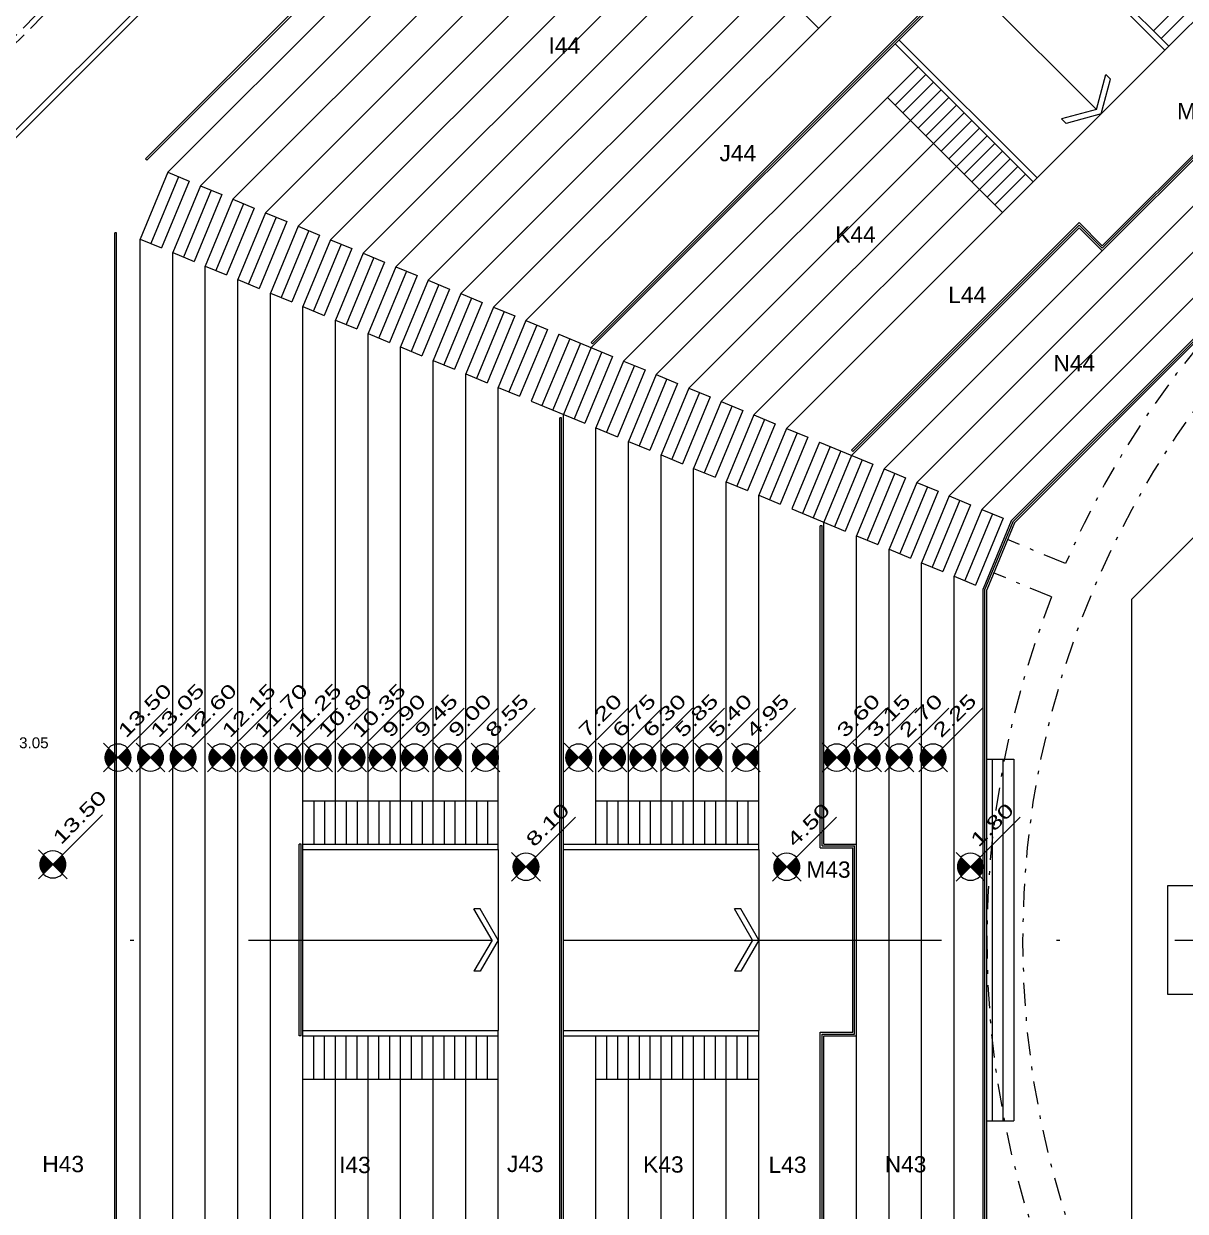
# Model space of a CAD drawing. Extents: x 1306 to 1544, y -75 to 211.
# Drawn here: x 1379.33 to 1411.44, y 127.08 to 159.91 of the extents above; entities that cross this region are included whole.
import ezdxf

# ---------------------------------------------------------------- set-up
doc = ezdxf.new("R2010")
doc.units = 0
doc.header["$LTSCALE"] = 2
doc.header["$PDMODE"] = 3
doc.linetypes.add('DASHDOT2', pattern=[12.7, 6.35, -3.175, 0, -3.175])
doc.linetypes.add('HIDDEN', pattern=[0.375, 0.25, -0.125])
doc.layers.get('0').update_dxf_attribs({"linetype": 'CONTINUOUS'})
doc.layers.get('DEFPOINTS').update_dxf_attribs({"linetype": 'CONTINUOUS'})
for name, color, linetype in [('ARQUIBANCADA-ARY', 2, 'CONTINUOUS'), ('ESQUADRIA-ARY', 2, 'CONTINUOUS'), ('INDIC-CORTE-TBS', 4, 'DASHDOT2'), ('MOBILIÁRIO-ARY', 7, 'CONTINUOUS'), ('NOVOSNIVEIS', 30, 'CONTINUOUS'), ('PAREDE-BAIXA-ARY', 2, 'CONTINUOUS'), ('PROJ-COBERTURA-ARY', 7, 'DASHDOT2'), ('QUAD-OFICIAL-ARY', 7, 'CONTINUOUS'), ('RAMPA-INT-ARY', 7, 'CONTINUOUS'), ('RAMPA-PROJ-ARY', 7, 'HIDDEN'), ('TEXTO-PB-COR-ARY', 12, 'CONTINUOUS'), ('TEXTO-PB-COTAS-ARY', 12, 'CONTINUOUS')]:
    doc.layers.add(name, color=color, linetype=linetype)
doc.styles.add('ARIAL', font='arial.ttf', dxfattribs={"height": 0.5})
doc.styles.add('REGUA60', font='arial.ttf')
doc.styles.add('SEM_ESCALA', font='arial.ttf')
doc.dimstyles.new('DIMTIC100-ARY', dxfattribs={"dimtxt": 0.3, "dimasz": 0.12, "dimexe": 0.1, "dimexo": 0.15, "dimgap": 0.1, "dimtad": 1, "dimjust": 1, "dimtoh": 1, "dimrnd": 0.01, "dimzin": 0, "dimdsep": 46, "dimtxsty": 'SEM_ESCALA', "dimblk1": 'NONE', "dimblk2": 'NONE', "dimsah": 1, "dimcen": -0.1, "dimdle": 0.06, "dimse1": 1, "dimse2": 1, "dimsd1": 1, "dimsd2": 1, "dimclrd": 1, "dimclre": 1, "dimclrt": 2, "dimadec": 0, "dimazin": 0, "dimtfac": 1, "dimtix": 1, "dimtmove": 2, "dimatfit": 3, "dimldrblk": 'NONE', "dimfxl": 1, "dimtolj": 1, "dimtzin": 0, "dimarcsym": 0})

# ---------------------------------------------------------------- blocks, each defined once
blk = doc.blocks.new('*D100')
at = {"layer": 'DEFPOINTS', "color": 0, "linetype": 'ByBlock', "ltscale": 0.5}
for p in [(1378.9, 141.077), (1381.947, 141.077), (1381.947, 139.774)]:
    blk.add_point(p, dxfattribs=at)
at = {"color": 2, "linetype": 'ByBlock', "ltscale": 0.5, "insert": (1379.61, 140.028), "char_height": 0.3, "attachment_point": 5, "style": 'SEM_ESCALA'}
blk.add_mtext('\\A1;3.05', dxfattribs=at)
blk = doc.blocks.new('_NONE')
at = {"color": 0, "linetype": 'ByBlock', "ltscale": 0.5}
blk.add_circle((0, 0), 0.25, dxfattribs=at)

msp = doc.modelspace()

# ---------------------------------------------------------------- linework, layer by layer
at = {"layer": 'ARQUIBANCADA-ARY'}
for p, q in [((1383.312, 155.805), (1410.719, 183.212)), ((1384.212, 155.432), (1411.092, 182.312)), ((1385.112, 155.059), (1411.465, 181.412)), ((1386.012, 154.686), (1411.838, 180.512)), ((1386.912, 154.314), (1412.21, 179.612)), ((1387.812, 153.941), (1412.583, 178.712)), ((1395.012, 150.958), (1415.566, 171.512)), ((1410.981, 159.291), (1417.802, 166.112)), ((1388.712, 153.568), (1398.96, 163.816)), ((1397.475, 163.604), (1401.294, 159.786)), ((1389.612, 153.195), (1399.597, 163.18)), ((1407.057, 163.003), (1410.875, 159.185)), ((1407.163, 163.109), (1410.981, 159.291)), ((1390.512, 152.822), (1400.233, 162.543)), ((1404.012, 147.23), (1419.293, 162.512)), ((1391.412, 152.45), (1400.869, 161.907)), ((1404.912, 146.858), (1419.666, 161.612)), ((1392.312, 152.077), (1401.506, 161.27)), ((1393.212, 151.704), (1402.142, 160.634)), ((1405.812, 146.485), (1420.039, 160.712)), ((1411.405, 160.563), (1410.557, 159.715)), ((1411.617, 160.351), (1410.769, 159.503)), ((1406.712, 146.112), (1420.412, 159.812)), ((1403.415, 159.361), (1407.233, 155.543)), ((1403.521, 159.467), (1407.339, 155.649)), ((1410.875, 159.185), (1410.981, 159.291)), ((1395.912, 150.586), (1404.051, 158.725)), ((1403.415, 157.664), (1404.263, 158.513)), ((1403.627, 157.452), (1404.476, 158.301)), ((1396.812, 150.213), (1404.688, 158.089)), ((1403.203, 157.876), (1406.385, 154.694)), ((1404.051, 157.028), (1404.9, 157.876)), ((1404.263, 156.816), (1405.112, 157.664)), ((1397.712, 149.84), (1405.324, 157.452)), ((1412.749, 157.381), (1409.143, 153.775)), ((1412.819, 157.381), (1409.143, 153.704)), ((1412.89, 157.381), (1409.143, 153.634)), ((1404.688, 156.391), (1405.536, 157.24)), ((1404.9, 156.179), (1405.748, 157.028)), ((1398.612, 149.467), (1405.961, 156.816)), ((1405.324, 155.755), (1406.173, 156.604)), ((1405.536, 155.543), (1406.385, 156.391)), ((1399.512, 149.094), (1406.597, 156.179)), ((1405.961, 155.119), (1406.809, 155.967)), ((1383.312, 155.805), (1382.547, 153.957)), ((1383.608, 155.682), (1382.842, 153.835)), ((1383.312, 155.805), (1383.903, 155.56)), ((1406.173, 154.907), (1407.021, 155.755)), ((1407.233, 155.543), (1407.339, 155.649)), ((1407.233, 155.543), (1407.339, 155.649)), ((1383.903, 155.56), (1383.138, 153.712)), ((1384.212, 155.432), (1383.447, 153.584)), ((1384.508, 155.309), (1383.742, 153.462)), ((1384.212, 155.432), (1384.803, 155.187)), ((1400.412, 148.722), (1407.233, 155.543)), ((1384.803, 155.187), (1384.038, 153.339)), ((1385.112, 155.059), (1384.347, 153.211)), ((1385.112, 155.059), (1385.703, 154.814)), ((1385.408, 154.937), (1384.642, 153.089)), ((1385.703, 154.814), (1384.938, 152.966)), ((1386.012, 154.686), (1385.247, 152.839)), ((1386.012, 154.686), (1386.603, 154.441)), ((1386.308, 154.564), (1385.542, 152.716)), ((1386.603, 154.441), (1385.838, 152.594)), ((1408.506, 154.412), (1409.143, 153.775)), ((1408.506, 154.341), (1409.143, 153.704)), ((1386.912, 154.314), (1386.147, 152.466)), ((1387.208, 154.191), (1386.442, 152.343)), ((1387.503, 154.069), (1386.738, 152.221)), ((1386.912, 154.314), (1387.503, 154.069)), ((1402.212, 147.976), (1408.506, 154.27)), ((1408.506, 154.27), (1409.143, 153.634)), ((1382.547, 115.197), (1382.547, 153.957)), ((1382.547, 153.957), (1383.138, 153.712)), ((1387.812, 153.941), (1387.047, 152.093)), ((1388.108, 153.818), (1387.342, 151.971)), ((1388.403, 153.696), (1387.638, 151.848)), ((1387.812, 153.941), (1388.403, 153.696)), ((1383.447, 115.57), (1383.447, 153.584)), ((1383.447, 153.584), (1384.038, 153.339)), ((1388.712, 153.568), (1387.947, 151.72)), ((1389.008, 153.446), (1388.242, 151.598)), ((1388.712, 153.568), (1389.303, 153.323)), ((1403.112, 147.603), (1409.143, 153.634)), ((1384.347, 115.943), (1384.347, 153.211)), ((1384.347, 153.211), (1384.938, 152.966)), ((1389.303, 153.323), (1388.538, 151.475)), ((1389.612, 153.195), (1388.847, 151.347)), ((1389.908, 153.073), (1389.142, 151.225)), ((1389.612, 153.195), (1390.203, 152.95)), ((1385.247, 116.316), (1385.247, 152.839)), ((1385.247, 152.839), (1385.838, 152.594)), ((1390.203, 152.95), (1389.438, 151.102)), ((1390.512, 152.822), (1389.747, 150.975)), ((1390.808, 152.7), (1390.042, 150.852)), ((1390.512, 152.822), (1391.103, 152.577)), ((1386.147, 116.689), (1386.147, 152.466)), ((1386.147, 152.466), (1386.738, 152.221)), ((1391.103, 152.577), (1390.338, 150.73)), ((1391.412, 152.45), (1390.647, 150.602)), ((1391.412, 152.45), (1392.003, 152.205)), ((1387.047, 152.093), (1387.638, 151.848)), ((1387.047, 117.061), (1387.047, 152.093)), ((1391.708, 152.327), (1390.942, 150.479)), ((1392.003, 152.205), (1391.238, 150.357)), ((1392.312, 152.077), (1391.547, 150.229)), ((1392.312, 152.077), (1392.903, 151.832)), ((1387.947, 137.227), (1387.947, 151.72)), ((1387.947, 151.72), (1388.538, 151.475)), ((1392.608, 151.954), (1391.842, 150.107)), ((1392.903, 151.832), (1392.138, 149.984)), ((1393.212, 151.704), (1392.447, 149.856)), ((1393.212, 151.704), (1393.803, 151.459)), ((1393.508, 151.582), (1392.742, 149.734)), ((1393.803, 151.459), (1393.038, 149.611)), ((1388.847, 137.227), (1388.847, 151.347)), ((1388.847, 151.347), (1389.438, 151.102)), ((1394.125, 151.326), (1393.36, 149.478)), ((1394.421, 151.203), (1393.655, 149.356)), ((1394.716, 151.081), (1393.951, 149.233)), ((1394.125, 151.326), (1395.603, 150.714)), ((1389.747, 137.227), (1389.747, 150.975)), ((1389.747, 150.975), (1390.338, 150.73)), ((1395.012, 150.958), (1394.247, 149.111)), ((1395.308, 150.836), (1394.542, 148.988)), ((1395.603, 150.714), (1394.838, 148.866)), ((1390.647, 137.227), (1390.647, 150.602)), ((1390.647, 150.602), (1391.238, 150.357)), ((1395.912, 150.586), (1395.147, 148.738)), ((1396.208, 150.463), (1395.442, 148.615)), ((1395.912, 150.586), (1396.503, 150.341)), ((1391.547, 137.227), (1391.547, 150.229)), ((1391.547, 150.229), (1392.138, 149.984)), ((1396.503, 150.341), (1395.738, 148.493)), ((1396.812, 150.213), (1396.047, 148.365)), ((1397.108, 150.09), (1396.342, 148.243)), ((1396.812, 150.213), (1397.403, 149.968)), ((1392.447, 137.227), (1392.447, 149.856)), ((1392.447, 149.856), (1393.038, 149.611)), ((1397.403, 149.968), (1396.638, 148.12)), ((1397.712, 149.84), (1396.947, 147.992)), ((1397.712, 149.84), (1398.303, 149.595)), ((1393.36, 149.478), (1394.838, 148.866)), ((1398.008, 149.718), (1397.242, 147.87)), ((1398.303, 149.595), (1397.538, 147.747)), ((1398.612, 149.467), (1397.847, 147.619)), ((1398.612, 149.467), (1399.203, 149.222)), ((1394.247, 120.044), (1394.247, 149.111)), ((1398.908, 149.345), (1398.142, 147.497)), ((1399.203, 149.222), (1398.438, 147.375)), ((1399.512, 149.094), (1398.747, 147.247)), ((1399.512, 149.094), (1400.103, 148.85)), ((1399.808, 148.972), (1399.042, 147.124)), ((1400.103, 148.85), (1399.338, 147.002)), ((1395.147, 137.227), (1395.147, 148.738)), ((1395.147, 148.738), (1395.738, 148.493)), ((1400.412, 148.722), (1399.647, 146.874)), ((1400.708, 148.599), (1399.942, 146.751)), ((1401.003, 148.477), (1400.238, 146.629)), ((1400.412, 148.722), (1401.003, 148.477)), ((1396.047, 137.227), (1396.047, 148.365)), ((1396.047, 148.365), (1396.638, 148.12)), ((1401.325, 148.343), (1400.56, 146.496)), ((1401.621, 148.221), (1400.855, 146.373)), ((1401.916, 148.099), (1401.151, 146.251)), ((1401.325, 148.343), (1402.803, 147.731)), ((1396.947, 137.227), (1396.947, 147.992)), ((1396.947, 147.992), (1397.538, 147.747)), ((1402.212, 147.976), (1401.447, 146.128)), ((1402.508, 147.854), (1401.742, 146.006)), ((1397.847, 137.227), (1397.847, 147.619)), ((1397.847, 147.619), (1398.438, 147.375)), ((1402.803, 147.731), (1402.038, 145.883)), ((1403.112, 147.603), (1402.347, 145.756)), ((1403.408, 147.481), (1402.642, 145.633)), ((1403.112, 147.603), (1403.703, 147.358)), ((1398.747, 137.227), (1398.747, 147.247)), ((1398.747, 147.247), (1399.338, 147.002)), ((1403.703, 147.358), (1402.938, 145.511)), ((1404.012, 147.23), (1403.247, 145.383)), ((1404.308, 147.108), (1403.542, 145.26)), ((1404.012, 147.23), (1404.603, 146.986)), ((1399.647, 137.227), (1399.647, 146.874)), ((1399.647, 146.874), (1400.238, 146.629)), ((1404.603, 146.986), (1403.838, 145.138)), ((1404.912, 146.858), (1404.147, 145.01)), ((1404.912, 146.858), (1405.503, 146.613)), ((1400.56, 146.496), (1402.038, 145.883)), ((1405.208, 146.735), (1404.442, 144.887)), ((1405.503, 146.613), (1404.738, 144.765)), ((1405.812, 146.485), (1405.047, 144.637)), ((1405.812, 146.485), (1406.403, 146.24)), ((1401.447, 137.227), (1401.447, 146.128)), ((1406.108, 146.362), (1405.342, 144.515)), ((1406.403, 146.24), (1405.638, 144.392)), ((1406.712, 146.112), (1405.947, 144.264)), ((1402.347, 145.756), (1402.938, 145.511)), ((1402.347, 137.227), (1402.347, 145.756)), ((1403.247, 123.772), (1403.247, 145.383)), ((1403.247, 145.383), (1403.838, 145.138)), ((1404.147, 124.144), (1404.147, 145.01)), ((1404.147, 145.01), (1404.738, 144.765)), ((1405.047, 124.517), (1405.047, 144.637)), ((1405.047, 144.637), (1405.638, 144.392)), ((1405.947, 124.89), (1405.947, 144.264)), ((1387.047, 138.427), (1392.447, 138.427)), ((1387.347, 138.427), (1387.347, 137.227)), ((1387.647, 138.427), (1387.647, 137.227)), ((1388.247, 138.427), (1388.247, 137.227)), ((1388.547, 138.427), (1388.547, 137.227)), ((1389.147, 138.427), (1389.147, 137.227)), ((1389.447, 138.427), (1389.447, 137.227)), ((1390.047, 138.427), (1390.047, 137.227)), ((1390.347, 138.427), (1390.347, 137.227)), ((1390.947, 138.427), (1390.947, 137.227)), ((1391.247, 138.427), (1391.247, 137.227)), ((1391.847, 138.427), (1391.847, 137.227)), ((1392.147, 138.427), (1392.147, 137.227)), ((1395.147, 138.427), (1399.647, 138.427)), ((1395.447, 138.427), (1395.447, 137.227)), ((1395.747, 138.427), (1395.747, 137.227)), ((1396.347, 138.427), (1396.347, 137.227)), ((1396.647, 138.427), (1396.647, 137.227)), ((1397.247, 138.427), (1397.247, 137.227)), ((1397.547, 138.427), (1397.547, 137.227)), ((1398.147, 138.427), (1398.147, 137.227)), ((1398.447, 138.427), (1398.447, 137.227)), ((1399.047, 138.427), (1399.047, 137.227)), ((1399.347, 138.427), (1399.347, 137.227)), ((1387.047, 137.227), (1392.447, 137.227)), ((1387.047, 137.077), (1392.447, 137.077)), ((1392.447, 137.077), (1392.447, 137.227)), ((1394.247, 137.227), (1399.647, 137.227)), ((1394.247, 137.077), (1399.647, 137.077)), ((1399.647, 137.077), (1399.647, 137.227)), ((1401.347, 137.127), (1402.247, 137.127)), ((1401.397, 137.177), (1402.297, 137.177)), ((1401.447, 137.227), (1402.347, 137.227)), ((1402.247, 132.027), (1402.247, 137.127)), ((1402.297, 131.977), (1402.297, 137.177)), ((1402.347, 131.927), (1402.347, 137.227)), ((1387.047, 132.077), (1392.447, 132.077)), ((1392.447, 131.927), (1392.447, 132.077)), ((1394.247, 132.077), (1399.647, 132.077)), ((1399.647, 131.927), (1399.647, 132.077)), ((1401.347, 132.027), (1402.247, 132.027)), ((1387.047, 131.927), (1392.447, 131.927)), ((1387.347, 130.727), (1387.347, 131.927)), ((1387.647, 130.727), (1387.647, 131.927)), ((1387.947, 117.434), (1387.947, 131.927)), ((1388.247, 130.727), (1388.247, 131.927)), ((1388.547, 130.727), (1388.547, 131.927)), ((1388.847, 117.807), (1388.847, 131.927)), ((1389.147, 130.727), (1389.147, 131.927)), ((1389.447, 130.727), (1389.447, 131.927)), ((1389.747, 118.18), (1389.747, 131.927)), ((1390.047, 130.727), (1390.047, 131.927)), ((1390.347, 130.727), (1390.347, 131.927)), ((1390.647, 118.553), (1390.647, 131.927)), ((1390.947, 130.727), (1390.947, 131.927)), ((1391.247, 130.727), (1391.247, 131.927)), ((1391.547, 118.925), (1391.547, 131.927)), ((1391.847, 130.727), (1391.847, 131.927)), ((1392.147, 130.727), (1392.147, 131.927)), ((1392.447, 119.298), (1392.447, 131.927)), ((1394.247, 131.927), (1399.647, 131.927)), ((1395.147, 120.417), (1395.147, 131.927)), ((1395.447, 130.727), (1395.447, 131.927)), ((1395.747, 130.727), (1395.747, 131.927)), ((1396.047, 120.789), (1396.047, 131.927)), ((1396.347, 130.727), (1396.347, 131.927)), ((1396.647, 130.727), (1396.647, 131.927)), ((1396.947, 121.162), (1396.947, 131.927)), ((1397.247, 130.727), (1397.247, 131.927)), ((1397.547, 130.727), (1397.547, 131.927)), ((1397.847, 121.535), (1397.847, 131.927)), ((1398.147, 130.727), (1398.147, 131.927)), ((1398.447, 130.727), (1398.447, 131.927)), ((1398.747, 121.908), (1398.747, 131.927)), ((1399.047, 130.727), (1399.047, 131.927)), ((1399.347, 130.727), (1399.347, 131.927)), ((1399.647, 122.28), (1399.647, 131.927)), ((1401.397, 131.977), (1402.297, 131.977)), ((1401.447, 131.927), (1402.347, 131.927)), ((1401.447, 123.026), (1401.447, 131.927)), ((1402.347, 123.399), (1402.347, 131.927)), ((1387.047, 130.727), (1392.447, 130.727)), ((1395.147, 130.727), (1399.647, 130.727))]:
    msp.add_line(p, q, dxfattribs=at)
at = {"layer": 'ESQUADRIA-ARY'}
for p, q in [((1382.695, 156.178), (1410.346, 183.829)), ((1382.73, 156.142), (1410.382, 183.794)), ((1395.012, 151.1), (1415.424, 171.512)), ((1395.047, 151.064), (1415.459, 171.476)), ((1406.627, 146.169), (1420.355, 159.897)), ((1406.67, 146.14), (1420.383, 159.854)), ((1382.73, 156.142), (1382.695, 156.178)), ((1402.212, 148.118), (1408.506, 154.412)), ((1402.247, 148.082), (1408.506, 154.341)), ((1381.847, 115.025), (1381.847, 154.13)), ((1381.897, 154.13), (1381.847, 154.13)), ((1381.897, 115.025), (1381.897, 154.13)), ((1395.047, 151.064), (1395.012, 151.1)), ((1394.147, 120.144), (1394.147, 149.011)), ((1394.197, 149.011), (1394.147, 149.011)), ((1394.197, 120.144), (1394.197, 149.011)), ((1402.247, 148.082), (1402.212, 148.118)), ((1406.627, 146.169), (1405.847, 144.284)), ((1406.67, 146.14), (1405.897, 144.274)), ((1401.397, 146.028), (1401.347, 146.028)), ((1401.347, 137.127), (1401.347, 146.028)), ((1401.397, 137.177), (1401.397, 146.028)), ((1405.847, 124.87), (1405.847, 144.284)), ((1405.897, 124.88), (1405.897, 144.274)), ((1386.947, 131.927), (1386.947, 137.227)), ((1386.997, 137.227), (1386.947, 137.227)), ((1386.997, 131.927), (1386.997, 137.227)), ((1401.347, 123.126), (1401.347, 132.027)), ((1386.997, 131.927), (1386.947, 131.927)), ((1401.397, 123.126), (1401.397, 131.977))]:
    msp.add_line(p, q, dxfattribs=at)
at = {"layer": 'INDIC-CORTE-TBS', "ltscale": 0.5}
msp.add_line((1359.947, 134.577), (1432.947, 134.577), dxfattribs=at)
at = {"layer": 'MOBILIÁRIO-ARY'}
for p, q in [((1405.947, 139.577), (1406.697, 139.577)), ((1406.097, 139.577), (1406.097, 129.577)), ((1406.397, 139.577), (1406.397, 129.577)), ((1406.697, 139.577), (1406.697, 129.577)), ((1405.947, 129.577), (1406.697, 129.577))]:
    msp.add_line(p, q, dxfattribs=at)
at = {"layer": 'NOVOSNIVEIS'}
for p, q in [((1381.537, 139.223), (1383.305, 140.991)), ((1382.437, 139.223), (1384.205, 140.991)), ((1383.337, 139.223), (1385.105, 140.991)), ((1384.41, 139.223), (1386.178, 140.991)), ((1385.298, 139.223), (1387.065, 140.991)), ((1386.231, 139.223), (1387.999, 140.991)), ((1387.072, 139.223), (1388.84, 140.991)), ((1388.006, 139.223), (1389.773, 140.991)), ((1388.846, 139.223), (1390.614, 140.991)), ((1389.733, 139.223), (1391.501, 140.991)), ((1390.667, 139.223), (1392.435, 140.991)), ((1391.694, 139.223), (1393.462, 140.991)), ((1394.272, 139.223), (1396.04, 140.991)), ((1395.206, 139.223), (1396.973, 140.991)), ((1396.046, 139.223), (1397.814, 140.991)), ((1396.933, 139.223), (1398.701, 140.991)), ((1397.867, 139.223), (1399.635, 140.991)), ((1398.894, 139.223), (1400.662, 140.991)), ((1401.406, 139.223), (1403.173, 140.991)), ((1402.246, 139.223), (1404.014, 140.991)), ((1403.133, 139.223), (1404.901, 140.991)), ((1404.067, 139.223), (1405.835, 140.991)), ((1382.332, 139.223), (1381.537, 140.019)), ((1383.232, 139.223), (1382.437, 140.019)), ((1384.132, 139.223), (1383.337, 140.019)), ((1385.206, 139.223), (1384.41, 140.019)), ((1386.093, 139.223), (1385.298, 140.019)), ((1387.027, 139.223), (1386.231, 140.019)), ((1387.867, 139.223), (1387.072, 140.019)), ((1388.801, 139.223), (1388.006, 140.019)), ((1389.642, 139.223), (1388.846, 140.019)), ((1390.529, 139.223), (1389.733, 140.019)), ((1391.463, 139.223), (1390.667, 140.019)), ((1392.49, 139.223), (1391.694, 140.019)), ((1395.067, 139.223), (1394.272, 140.019)), ((1396.001, 139.223), (1395.206, 140.019)), ((1396.842, 139.223), (1396.046, 140.019)), ((1397.729, 139.223), (1396.933, 140.019)), ((1398.663, 139.223), (1397.867, 140.019)), ((1399.69, 139.223), (1398.894, 140.019)), ((1402.201, 139.223), (1401.406, 140.019)), ((1403.042, 139.223), (1402.246, 140.019)), ((1403.929, 139.223), (1403.133, 140.019)), ((1404.863, 139.223), (1404.067, 140.019)), ((1379.737, 136.27), (1381.505, 138.038)), ((1392.815, 136.205), (1394.583, 137.973)), ((1400.024, 136.205), (1401.791, 137.973)), ((1405.101, 136.205), (1406.869, 137.973)), ((1380.532, 136.27), (1379.737, 137.066)), ((1393.61, 136.205), (1392.815, 137.001)), ((1400.819, 136.205), (1400.024, 137.001)), ((1405.896, 136.205), (1405.101, 137.001))]:
    msp.add_line(p, q, dxfattribs=at)
at = {"layer": 'NOVOSNIVEIS', "const_width": 0.375}
for points in [[(1381.802, 139.488, -0.414214), (1381.802, 139.754, -0.618034)], [(1382.067, 139.488, 0.414214), (1382.067, 139.754, 0.618034)], [(1382.702, 139.488, -0.414214), (1382.702, 139.754, -0.618034)], [(1382.967, 139.488, 0.414214), (1382.967, 139.754, 0.618034)], [(1383.602, 139.488, -0.414214), (1383.602, 139.754, -0.618034)], [(1383.867, 139.488, 0.414214), (1383.867, 139.754, 0.618034)], [(1384.676, 139.488, -0.414214), (1384.676, 139.754, -0.618034)], [(1384.941, 139.488, 0.414214), (1384.941, 139.754, 0.618034)], [(1385.563, 139.488, -0.414214), (1385.563, 139.754, -0.618034)], [(1385.828, 139.488, 0.414214), (1385.828, 139.754, 0.618034)], [(1386.497, 139.488, -0.414214), (1386.497, 139.754, -0.618034)], [(1386.762, 139.488, 0.414214), (1386.762, 139.754, 0.618034)], [(1387.337, 139.488, -0.414214), (1387.337, 139.754, -0.618034)], [(1387.602, 139.488, 0.414214), (1387.602, 139.754, 0.618034)], [(1388.271, 139.488, -0.414214), (1388.271, 139.754, -0.618034)], [(1388.536, 139.488, 0.414214), (1388.536, 139.754, 0.618034)], [(1389.111, 139.488, -0.414214), (1389.111, 139.754, -0.618034)], [(1389.376, 139.488, 0.414214), (1389.376, 139.754, 0.618034)], [(1389.998, 139.488, -0.414214), (1389.998, 139.754, -0.618034)], [(1390.264, 139.488, 0.414214), (1390.264, 139.754, 0.618034)], [(1390.932, 139.488, -0.414214), (1390.932, 139.754, -0.618034)], [(1391.197, 139.488, 0.414214), (1391.197, 139.754, 0.618034)], [(1391.959, 139.488, -0.414214), (1391.959, 139.754, -0.618034)], [(1392.225, 139.488, 0.414214), (1392.225, 139.754, 0.618034)], [(1394.537, 139.488, -0.414214), (1394.537, 139.754, -0.618034)], [(1394.802, 139.488, 0.414214), (1394.802, 139.754, 0.618034)], [(1395.471, 139.488, -0.414214), (1395.471, 139.754, -0.618034)], [(1395.736, 139.488, 0.414214), (1395.736, 139.754, 0.618034)], [(1396.311, 139.488, -0.414214), (1396.311, 139.754, -0.618034)], [(1396.576, 139.488, 0.414214), (1396.576, 139.754, 0.618034)], [(1397.198, 139.488, -0.414214), (1397.198, 139.754, -0.618034)], [(1397.464, 139.488, 0.414214), (1397.464, 139.754, 0.618034)], [(1398.132, 139.488, -0.414214), (1398.132, 139.754, -0.618034)], [(1398.397, 139.488, 0.414214), (1398.397, 139.754, 0.618034)], [(1399.159, 139.488, -0.414214), (1399.159, 139.754, -0.618034)], [(1399.425, 139.488, 0.414214), (1399.425, 139.754, 0.618034)], [(1401.671, 139.488, -0.414214), (1401.671, 139.754, -0.618034)], [(1401.936, 139.488, 0.414214), (1401.936, 139.754, 0.618034)], [(1402.511, 139.488, -0.414214), (1402.511, 139.754, -0.618034)], [(1402.776, 139.488, 0.414214), (1402.776, 139.754, 0.618034)], [(1403.398, 139.488, -0.414214), (1403.398, 139.754, -0.618034)], [(1403.664, 139.488, 0.414214), (1403.664, 139.754, 0.618034)], [(1404.332, 139.488, -0.414214), (1404.332, 139.754, -0.618034)], [(1404.597, 139.488, 0.414214), (1404.597, 139.754, 0.618034)], [(1380.002, 136.535, -0.414214), (1380.002, 136.8, -0.618034)], [(1380.267, 136.535, 0.414214), (1380.267, 136.8, 0.618034)], [(1393.08, 136.47, -0.414214), (1393.08, 136.736, -0.618034)], [(1393.345, 136.47, 0.414214), (1393.345, 136.736, 0.618034)], [(1400.289, 136.47, -0.414214), (1400.289, 136.736, -0.618034)], [(1400.554, 136.47, 0.414214), (1400.554, 136.736, 0.618034)], [(1405.366, 136.47, -0.414214), (1405.366, 136.736, -0.618034)], [(1405.631, 136.47, 0.414214), (1405.631, 136.736, 0.618034)]]:
    msp.add_lwpolyline(points, format="xyb", dxfattribs=at)
at = {"layer": 'NOVOSNIVEIS'}
for centre, start, end in [((1381.935, 139.621), 45, 135), ((1382.835, 139.621), 45, 135), ((1383.735, 139.621), 45, 135), ((1384.808, 139.621), 45, 135), ((1385.695, 139.621), 45, 135), ((1386.629, 139.621), 45, 135), ((1387.47, 139.621), 45, 135), ((1388.403, 139.621), 45, 135), ((1389.244, 139.621), 45, 135), ((1390.131, 139.621), 45, 135), ((1391.065, 139.621), 45, 135), ((1392.092, 139.621), 45, 135), ((1394.67, 139.621), 45, 135), ((1395.603, 139.621), 45, 135), ((1396.444, 139.621), 45, 135), ((1397.331, 139.621), 45, 135), ((1398.265, 139.621), 45, 135), ((1399.292, 139.621), 45, 135), ((1401.803, 139.621), 45, 135), ((1402.644, 139.621), 45, 135), ((1403.531, 139.621), 45, 135), ((1404.465, 139.621), 45, 135), ((1381.935, 139.621), 225, 315), ((1382.835, 139.621), 225, 315), ((1383.735, 139.621), 225, 315), ((1384.808, 139.621), 225, 315), ((1385.695, 139.621), 225, 315), ((1386.629, 139.621), 225, 315), ((1387.47, 139.621), 225, 315), ((1388.403, 139.621), 225, 315), ((1389.244, 139.621), 225, 315), ((1390.131, 139.621), 225, 315), ((1391.065, 139.621), 225, 315), ((1392.092, 139.621), 225, 315), ((1394.67, 139.621), 225, 315), ((1395.603, 139.621), 225, 315), ((1396.444, 139.621), 225, 315), ((1397.331, 139.621), 225, 315), ((1398.265, 139.621), 225, 315), ((1399.292, 139.621), 225, 315), ((1401.803, 139.621), 225, 315), ((1402.644, 139.621), 225, 315), ((1403.531, 139.621), 225, 315), ((1404.465, 139.621), 225, 315), ((1380.135, 136.668), 45, 135), ((1393.213, 136.603), 45, 135), ((1400.421, 136.603), 45, 135), ((1405.499, 136.603), 45, 135), ((1380.135, 136.668), 225, 315), ((1393.213, 136.603), 225, 315), ((1400.421, 136.603), 225, 315), ((1405.499, 136.603), 225, 315)]:
    msp.add_arc(centre, 0.375, start, end, dxfattribs=at)
at = {"layer": 'PAREDE-BAIXA-ARY'}
for p, q in [((1389.028, 166.89), (1378.873, 156.736)), ((1378.9, 156.55), (1389.134, 166.784))]:
    msp.add_line(p, q, dxfattribs=at)
at = {"layer": 'PROJ-COBERTURA-ARY', "ltscale": 0.05}
for p, q in [((1408.122, 144.987), (1406.521, 145.65)), ((1407.739, 144.063), (1406.138, 144.726))]:
    msp.add_line(p, q, dxfattribs=at)
msp.add_circle((1431.947, 134.577), 25, dxfattribs=at)
for start, end in [(113.6019, 156.3981), (158.6019, 201.3981)]:
    msp.add_arc((1431.947, 134.577), 26, start, end, dxfattribs=at)
at = {"layer": 'QUAD-OFICIAL-ARY'}
msp.add_lwpolyline([(1453.947, 143.991), (1449.936, 148.003), (1413.958, 148.003), (1409.947, 143.991), (1409.947, 125.163), (1413.958, 121.152), (1449.936, 121.152), (1453.947, 125.163)], close=True, dxfattribs=at)
msp.add_lwpolyline([(1411.947, 136.077), (1410.947, 136.077), (1410.947, 133.077), (1410.947, 133.077), (1411.947, 133.077)], dxfattribs=at)
at = {"layer": 'RAMPA-INT-ARY'}
for p, q in [((1405.289, 161.235), (1408.985, 157.539)), ((1410.875, 159.185), (1407.339, 155.649)), ((1408.985, 157.539), (1409.244, 158.505)), ((1409.107, 157.417), (1409.366, 158.383)), ((1409.366, 158.383), (1409.244, 158.505)), ((1408.985, 157.539), (1408.019, 157.28)), ((1408.141, 157.158), (1408.019, 157.28)), ((1409.107, 157.417), (1408.141, 157.158)), ((1392.447, 137.077), (1392.447, 132.077)), ((1399.647, 137.077), (1399.647, 132.077)), ((1391.947, 135.443), (1391.774, 135.443)), ((1392.274, 134.577), (1391.774, 135.443)), ((1392.447, 134.577), (1391.947, 135.443)), ((1399.474, 134.577), (1398.974, 135.443)), ((1399.147, 135.443), (1398.974, 135.443)), ((1399.647, 134.577), (1399.147, 135.443)), ((1387.047, 134.577), (1392.274, 134.577)), ((1392.274, 134.577), (1391.774, 133.711)), ((1392.447, 134.577), (1391.947, 133.711)), ((1394.247, 134.577), (1399.474, 134.577)), ((1399.474, 134.577), (1398.974, 133.711)), ((1399.647, 134.577), (1399.147, 133.711)), ((1391.947, 133.711), (1391.774, 133.711)), ((1399.147, 133.711), (1398.974, 133.711))]:
    msp.add_line(p, q, dxfattribs=at)
at = {"layer": 'RAMPA-PROJ-ARY'}
for points in [[(1377.193, 157.671), (1387.719, 168.198)], [(1387.825, 168.092), (1377.671, 157.938)]]:
    msp.add_lwpolyline(points, dxfattribs=at)

# ---------------------------------------------------------------- texts
at = {"layer": 'NOVOSNIVEIS', "ltscale": 0.5, "style": 'REGUA60', "width": 1.4}
for s, p in [('13.50', (1382.159, 140.145)), ('13.05', (1383.059, 140.145)), ('12.60', (1383.959, 140.145)), ('12.15', (1385.032, 140.145)), ('11.70', (1385.919, 140.145)), ('11.25', (1386.853, 140.145)), ('10.80', (1387.693, 140.145)), ('10.35', (1388.627, 140.145)), ('9.90', (1389.468, 140.145)), ('9.45', (1390.355, 140.145)), ('9.00', (1391.289, 140.145)), ('8.55', (1392.316, 140.145)), ('7.20', (1394.893, 140.145)), ('6.75', (1395.827, 140.145)), ('6.30', (1396.668, 140.145)), ('5.85', (1397.555, 140.145)), ('5.40', (1398.489, 140.145)), ('4.95', (1399.516, 140.145)), ('3.60', (1402.027, 140.145)), ('3.15', (1402.868, 140.145)), ('2.70', (1403.755, 140.145)), ('2.25', (1404.689, 140.145)), ('13.50', (1380.359, 137.192)), ('8.10', (1393.437, 137.127)), ('4.50', (1400.645, 137.127)), ('1.80', (1405.723, 137.127))]:
    msp.add_text(s, height=0.375, rotation=45, dxfattribs=at).set_placement(p)
at = {"layer": 'TEXTO-PB-COR-ARY', "style": 'ARIAL'}
for s, p in [('I44', (1393.837, 159.088)), ('M44', (1411.208, 157.273)), ('J44', (1398.562, 156.111)), ('K44', (1401.76, 153.86)), ('L44', (1404.885, 152.19)), ('N44', (1407.792, 150.302)), ('M43', (1400.963, 136.299)), ('H43', (1379.843, 128.158)), ('I43', (1388.047, 128.132)), ('J43', (1392.687, 128.162)), ('K43', (1396.452, 128.145)), ('L43', (1399.918, 128.138)), ('N43', (1403.127, 128.151))]:
    msp.add_text(s, height=0.45, dxfattribs=at).set_placement(p)

# ---------------------------------------------------------------- dimensions: what is measured, and where the dimension line sits
at = {"layer": 'TEXTO-PB-COTAS-ARY', "ltscale": 0.5}
dim = msp.add_linear_dim(base=(1381.947, 139.774), p1=(1378.9, 141.077), p2=(1381.947, 141.077), dimstyle='DIMTIC100-ARY', dxfattribs=at)
dim.commit()
dim.dimension.update_dxf_attribs({"geometry": '*D100', "text_midpoint": (1379.61, 140.028)})

doc.saveas('drawing.dxf')
